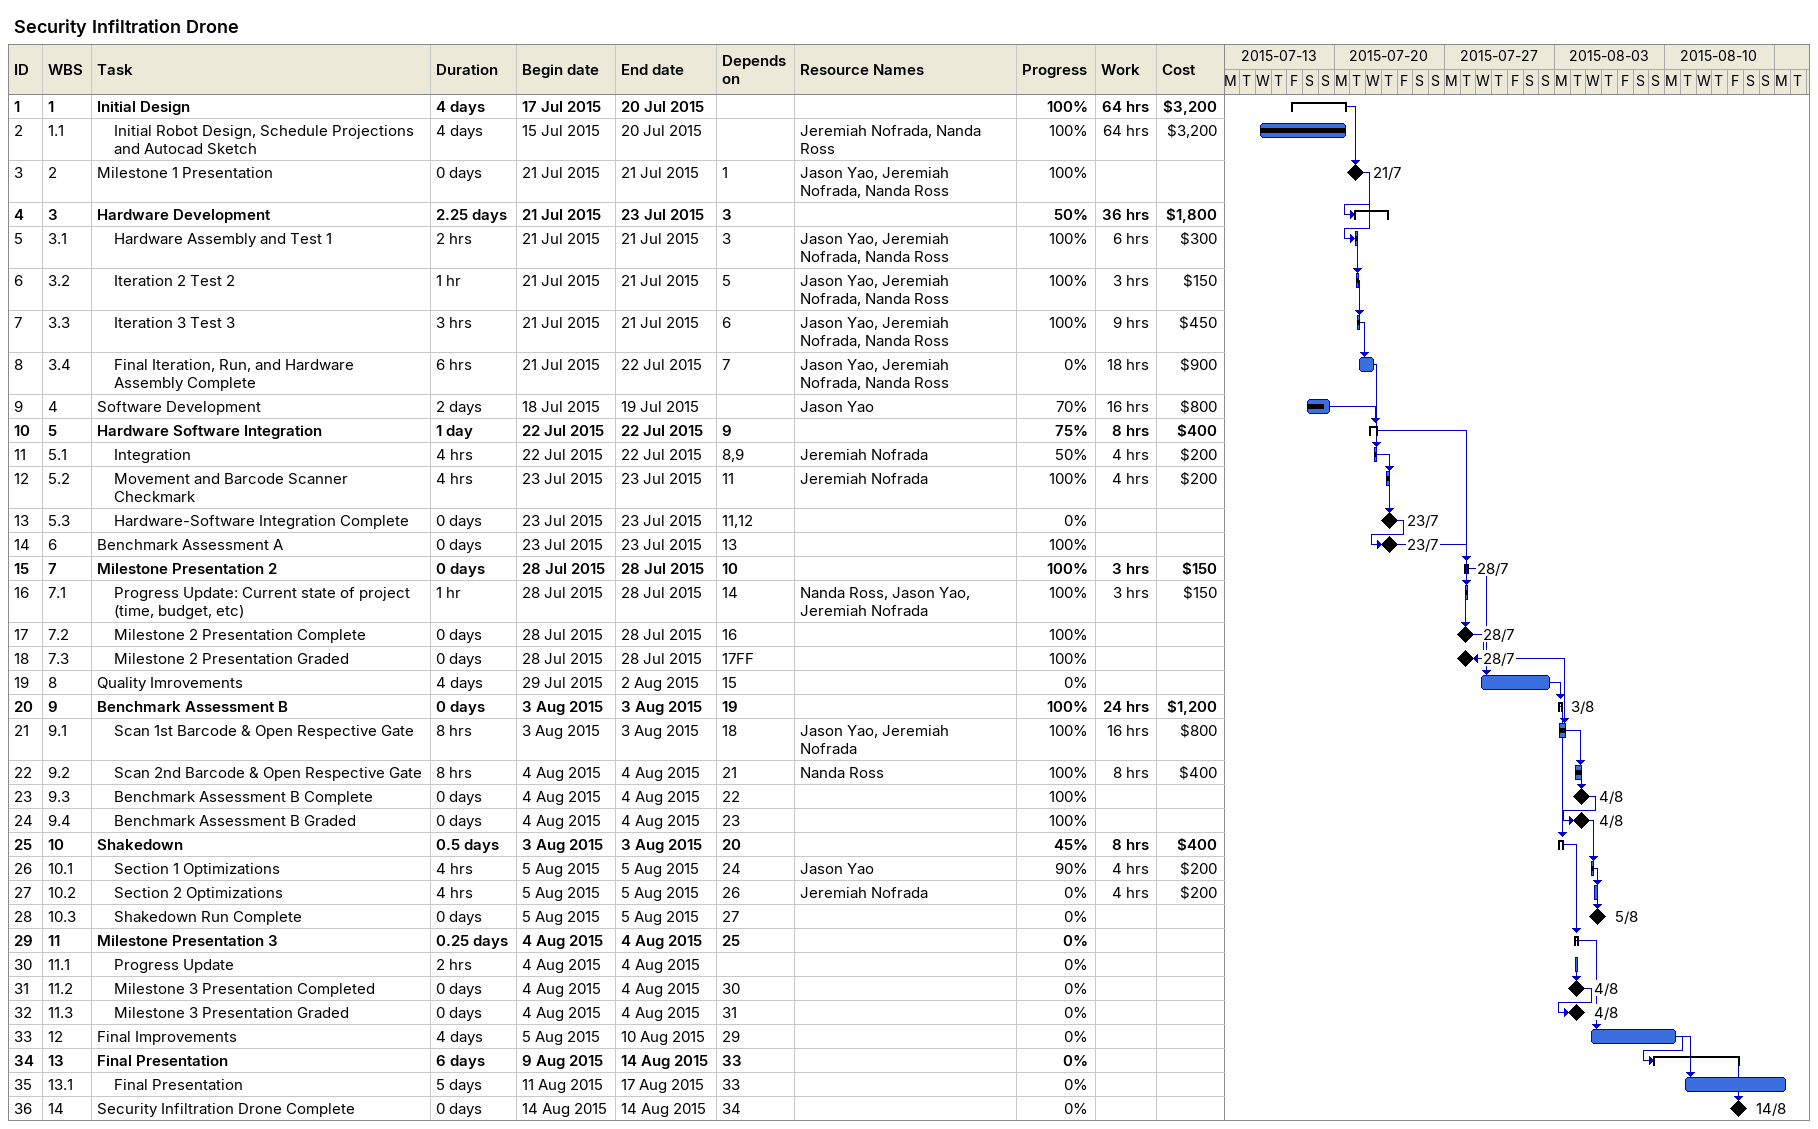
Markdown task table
Security Infiltration Drone

| ID | WBS | Task | Duration | Start | Finish | Predecessors | Resources | % complete | Work (h) | Cost ($) |
|---|---|---|---|---|---|---|---|---|---|---|
| 1 | 1 | **Initial Design** | 4d | 2015-07-17 | 2015-07-20 |  |  | 100 | 64 | 3200 |
| 2 | 1.1 | Initial Robot Design, Schedule Projections and Autocad Sketch | 4d | 2015-07-15 | 2015-07-20 |  | Jeremiah Nofrada, Nanda Ross | 100 | 64 | 3200 |
| 3 | 2 | Milestone 1 Presentation | 0d | 2015-07-21 | 2015-07-21 | 1 | Jason Yao, Jeremiah Nofrada, Nanda Ross | 100 |  |  |
| 4 | 3 | **Hardware Development** | 2.25d | 2015-07-21 | 2015-07-23 | 3 |  | 50 | 36 | 1800 |
| 5 | 3.1 | Hardware Assembly and Test 1 | 2h | 2015-07-21 | 2015-07-21 | 3 | Jason Yao, Jeremiah Nofrada, Nanda Ross | 100 | 6 | 300 |
| 6 | 3.2 | Iteration 2 Test 2 | 1h | 2015-07-21 | 2015-07-21 | 5 | Jason Yao, Jeremiah Nofrada, Nanda Ross | 100 | 3 | 150 |
| 7 | 3.3 | Iteration 3 Test 3 | 3h | 2015-07-21 | 2015-07-21 | 6 | Jason Yao, Jeremiah Nofrada, Nanda Ross | 100 | 9 | 450 |
| 8 | 3.4 | Final Iteration, Run, and Hardware Assembly Complete | 6h | 2015-07-21 | 2015-07-22 | 7 | Jason Yao, Jeremiah Nofrada, Nanda Ross | 0 | 18 | 900 |
| 9 | 4 | Software Development | 2d | 2015-07-18 | 2015-07-19 |  | Jason Yao | 70 | 16 | 800 |
| 10 | 5 | **Hardware Software Integration** | 1d | 2015-07-22 | 2015-07-22 | 9 |  | 75 | 8 | 400 |
| 11 | 5.1 | Integration | 4h | 2015-07-22 | 2015-07-22 | 8, 9 | Jeremiah Nofrada | 50 | 4 | 200 |
| 12 | 5.2 | Movement and Barcode Scanner Checkmark | 4h | 2015-07-23 | 2015-07-23 | 11 | Jeremiah Nofrada | 100 | 4 | 200 |
| 13 | 5.3 | Hardware-Software Integration Complete | 0d | 2015-07-23 | 2015-07-23 | 11, 12 |  | 0 |  |  |
| 14 | 6 | Benchmark Assessment A | 0d | 2015-07-23 | 2015-07-23 | 13 |  | 100 |  |  |
| 15 | 7 | **Milestone Presentation 2** | 0d | 2015-07-28 | 2015-07-28 | 10 |  | 100 | 3 | 150 |
| 16 | 7.1 | Progress Update: Current state of project (time, budget, etc) | 1h | 2015-07-28 | 2015-07-28 | 14 | Nanda Ross, Jason Yao, Jeremiah Nofrada | 100 | 3 | 150 |
| 17 | 7.2 | Milestone 2 Presentation Complete | 0d | 2015-07-28 | 2015-07-28 | 16 |  | 100 |  |  |
| 18 | 7.3 | Milestone 2 Presentation Graded | 0d | 2015-07-28 | 2015-07-28 | 17FF |  | 100 |  |  |
| 19 | 8 | Quality Imrovements | 4d | 2015-07-29 | 2015-08-02 | 15 |  | 0 |  |  |
| 20 | 9 | **Benchmark Assessment B** | 0d | 2015-08-03 | 2015-08-03 | 19 |  | 100 | 24 | 1200 |
| 21 | 9.1 | Scan 1st Barcode & Open Respective Gate | 8h | 2015-08-03 | 2015-08-03 | 18 | Jason Yao, Jeremiah Nofrada | 100 | 16 | 800 |
| 22 | 9.2 | Scan 2nd Barcode & Open Respective Gate | 8h | 2015-08-04 | 2015-08-04 | 21 | Nanda Ross | 100 | 8 | 400 |
| 23 | 9.3 | Benchmark Assessment B Complete | 0d | 2015-08-04 | 2015-08-04 | 22 |  | 100 |  |  |
| 24 | 9.4 | Benchmark Assessment B Graded | 0d | 2015-08-04 | 2015-08-04 | 23 |  | 100 |  |  |
| 25 | 10 | **Shakedown** | 0.5d | 2015-08-03 | 2015-08-03 | 20 |  | 45 | 8 | 400 |
| 26 | 10.1 | Section 1 Optimizations | 4h | 2015-08-05 | 2015-08-05 | 24 | Jason Yao | 90 | 4 | 200 |
| 27 | 10.2 | Section 2 Optimizations | 4h | 2015-08-05 | 2015-08-05 | 26 | Jeremiah Nofrada | 0 | 4 | 200 |
| 28 | 10.3 | Shakedown Run Complete | 0d | 2015-08-05 | 2015-08-05 | 27 |  | 0 |  |  |
| 29 | 11 | **Milestone Presentation 3** | 0.25d | 2015-08-04 | 2015-08-04 | 25 |  | 0 |  |  |
| 30 | 11.1 | Progress Update | 2h | 2015-08-04 | 2015-08-04 |  |  | 0 |  |  |
| 31 | 11.2 | Milestone 3 Presentation Completed | 0d | 2015-08-04 | 2015-08-04 | 30 |  | 0 |  |  |
| 32 | 11.3 | Milestone 3 Presentation Graded | 0d | 2015-08-04 | 2015-08-04 | 31 |  | 0 |  |  |
| 33 | 12 | Final Improvements | 4d | 2015-08-05 | 2015-08-10 | 29 |  | 0 |  |  |
| 34 | 13 | **Final Presentation** | 6d | 2015-08-09 | 2015-08-14 | 33 |  | 0 |  |  |
| 35 | 13.1 | Final Presentation | 5d | 2015-08-11 | 2015-08-17 | 33 |  | 0 |  |  |
| 36 | 14 | Security Infiltration Drone Complete | 0d | 2015-08-14 | 2015-08-14 | 34 |  | 0 |  |  |
